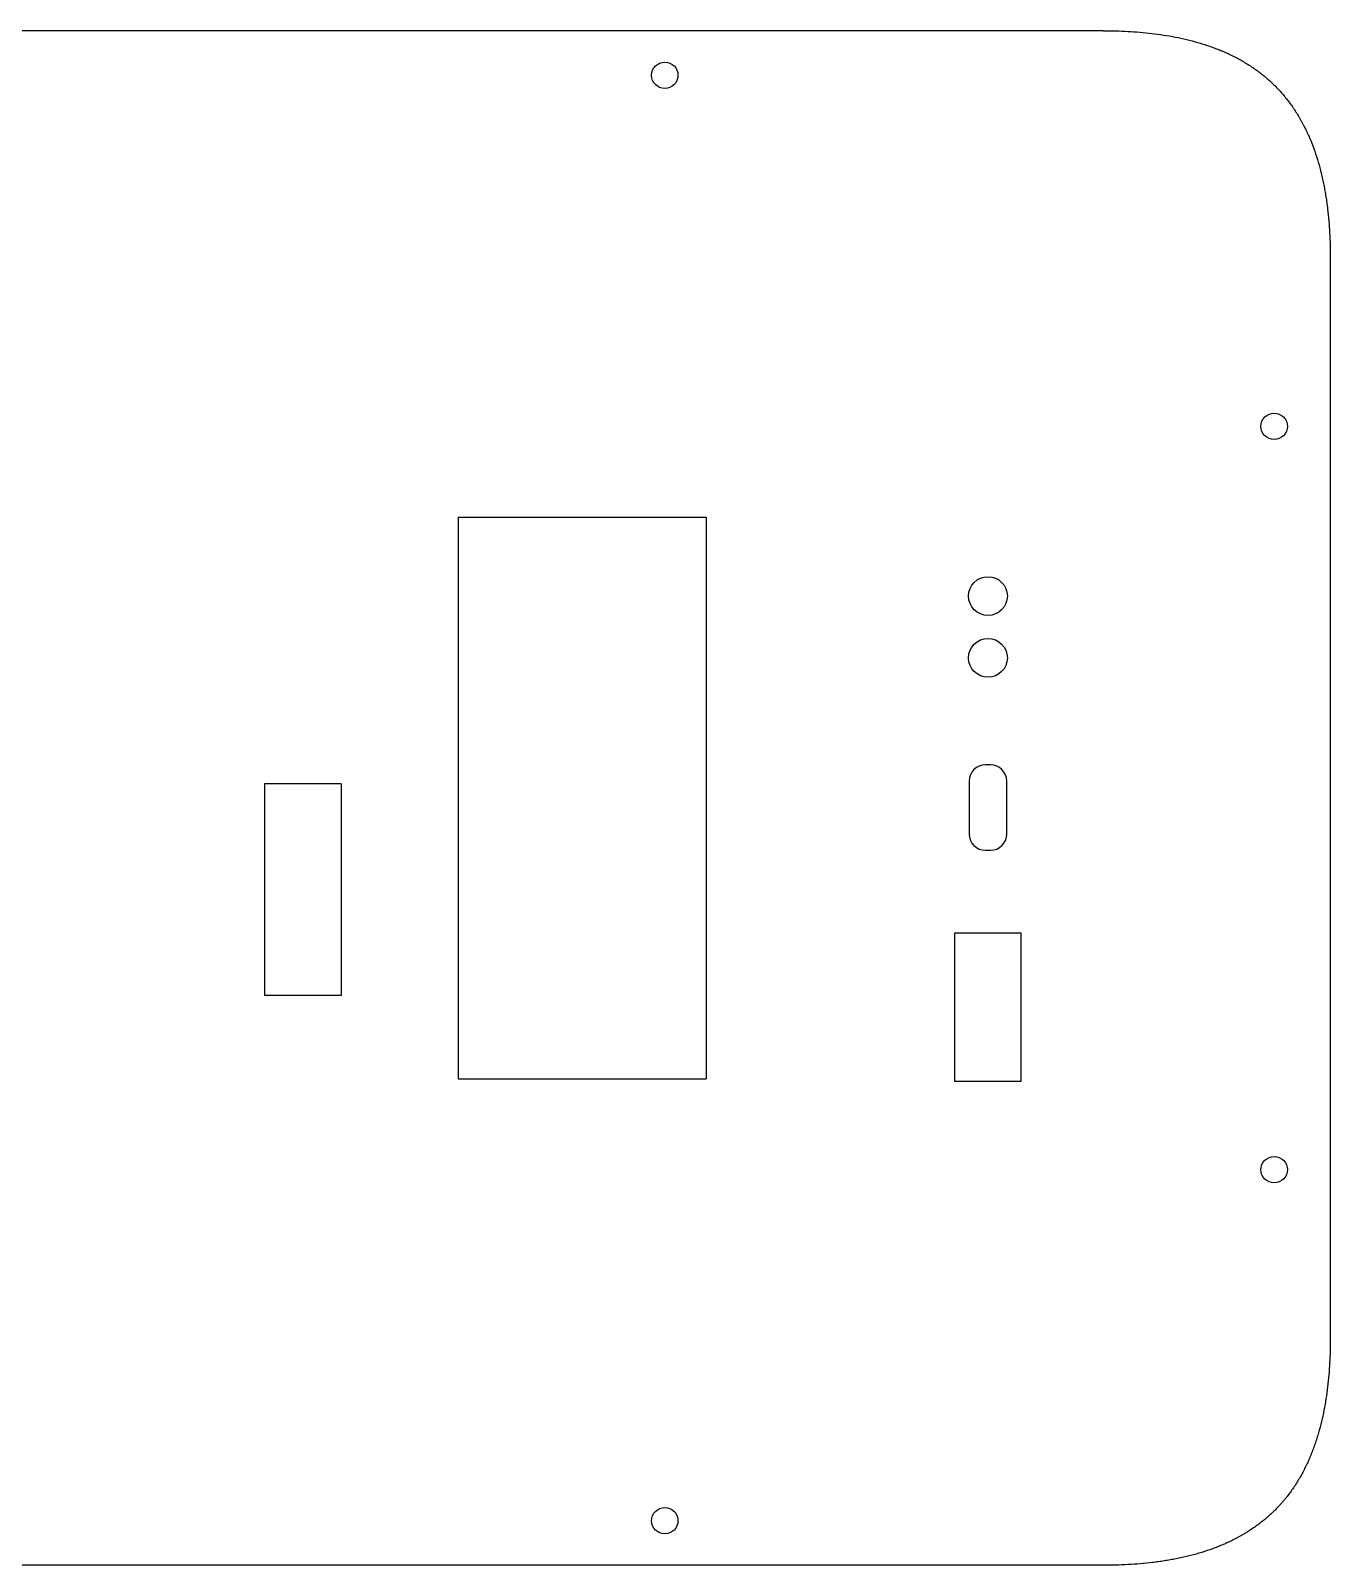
# Model space of a CAD drawing. Header units: inches. Extents: x -136 to 186, y -93 to 93.
# Drawn here: x 28.2 to 185.6, y -92.9 to 92.9 of the extents above; entities that cross this region are included whole.
import ezdxf

# ---------------------------------------------------------------- set-up
doc = ezdxf.new("R2010")
doc.units = ezdxf.units.IN
doc.header["$MEASUREMENT"] = 0
doc.layers.get('0').update_dxf_attribs({"linetype": 'CONTINUOUS'})
doc.layers.add('VISIBLE', color=7, linetype='CONTINUOUS')

msp = doc.modelspace()

# ---------------------------------------------------------------- linework, layer by layer
at = {"elevation": 22.075}
msp.add_lwpolyline([(140.13942, -34.33055), (140.13942, -16.33055), (148.13942, -16.33055), (148.13942, -34.33055)], close=True, dxfattribs=at)
at = {"layer": 'VISIBLE'}
for p, q in [((158.11412, 92.90276, 22.075), (-108.11412, 92.90276, 22.075)), ((185.6027, 65.41418, 22.075), (185.6027, -65.41418, 22.075)), ((80, 34, 22.075), (80, -34, 22.075)), ((80, 34, 22.075), (110, 34, 22.075)), ((110, 34, 22.075), (110, -34, 22.075)), ((144.43942, 4.00945, 22.075), (143.83942, 4.00945, 22.075)), ((141.86942, 2.03945, 22.075), (141.86942, -4.36055, 22.075)), ((146.40942, -4.36055, 22.075), (146.40942, 2.03945, 22.075)), ((65.81382, 1.71815, 22.075), (56.51382, 1.71815, 22.075)), ((56.51382, 1.71815, 22.075), (56.51382, -23.93185, 22.075)), ((65.81382, 1.71815, 22.075), (65.81382, -23.93185, 22.075)), ((143.83942, -6.33055, 22.075), (144.43942, -6.33055, 22.075)), ((65.81382, -23.93185, 22.075), (56.51382, -23.93185, 22.075)), ((80, -34, 22.075), (110, -34, 22.075)), ((158.11412, -92.90276, 22.075), (-108.11412, -92.90276, 22.075))]:
    msp.add_line(p, q, dxfattribs=at)
for centre, radius in [((105, 87.49994, 22.075), 1.6), ((178.8027, 45, 22.075), 1.6), ((144.13942, 24.44725, 22.075), 2.35), ((144.13942, 16.96475, 22.075), 2.35), ((178.8027, -45, 22.075), 1.6), ((104.99993, -87.50001, 22.075), 1.6)]:
    msp.add_circle(centre, radius, dxfattribs=at)
for centre, start, end in [((143.83942, 2.03945, 22.075), 89.9999998, 179.9999998), ((144.43942, 2.03945, 22.075), 359.9999998, 89.9999998), ((143.83942, -4.36055, 22.075), 179.9999998, 269.9999998), ((144.43942, -4.36055, 22.075), 269.9999998, 359.9999998)]:
    msp.add_arc(centre, 1.97, start, end, dxfattribs=at)
for points, knots in [([(158.11412, 92.90276, 22.075), (159.11608, 92.90276, 22.075), (161.10056, 92.85193, 22.075), (163.52477, 92.64691, 22.075), (165.42447, 92.38764, 22.075), (166.82775, 92.14256, 22.075), (168.20799, 91.84354, 22.075), (169.33751, 91.54633, 22.075), (170.22792, 91.2776, 22.075), (170.88892, 91.05996, 22.075), (171.43398, 90.86461, 22.075), (171.86634, 90.69965, 22.075), (172.18912, 90.57132, 22.075), (172.50859, 90.43903, 22.075), (172.92977, 90.2575, 22.075), (173.4474, 90.02076, 22.075), (174.05435, 89.72078, 22.075), (174.84472, 89.29918, 22.075), (175.60682, 88.84455, 22.075), (176.34103, 88.35514, 22.075), (176.87787, 87.97017, 22.075), (177.3139, 87.63386, 22.075), (177.65585, 87.35529, 22.075), (177.90925, 87.14118, 22.075), (178.15792, 86.92327, 22.075), (178.48298, 86.62789, 22.075), (178.87747, 86.24944, 22.075), (179.33253, 85.78035, 22.075), (179.9156, 85.13458, 22.075), (180.46424, 84.45778, 22.075), (180.98018, 83.74862, 22.075), (181.35107, 83.20028, 22.075), (181.64703, 82.72926, 22.075), (181.87593, 82.34401, 22.075), (182.04391, 82.05046, 22.075), (182.20734, 81.75379, 22.075), (182.4189, 81.35483, 22.075), (182.6719, 80.84944, 22.075), (182.95776, 80.23243, 22.075), (183.31608, 79.39584, 22.075), (183.72253, 78.32433, 22.075), (184.14763, 76.99862, 22.075), (184.45227, 75.86199, 22.075), (184.66758, 74.93445, 22.075), (184.79058, 74.34735, 22.075), (184.88218, 73.87336, 22.075), (184.96904, 73.39797, 22.075), (185.06899, 72.80072, 22.075), (185.17561, 72.07953, 22.075), (185.30061, 71.11216, 22.075), (185.42582, 69.89259, 22.075), (185.5296, 68.4139, 22.075), (185.58986, 66.9214, 22.075), (185.6027, 65.91789, 22.075), (185.6027, 65.41418, 22.075)], [0, 0, 0, 0, 0.00317496403, 0.00634992806, 0.00793741007, 0.00952489209, 0.0111123741, 0.01269985611, 0.01349359712, 0.01428733813, 0.01508107914, 0.01547794964, 0.01587482014, 0.01627169065, 0.01666856115, 0.01746230216, 0.01825604316, 0.01904978417, 0.02063726619, 0.02143100719, 0.0222247482, 0.02301848921, 0.02341535971, 0.02381223021, 0.02420910072, 0.02460597122, 0.02539971223, 0.02619345324, 0.02698719424, 0.02857467626, 0.02936841726, 0.03016215827, 0.03095589928, 0.03135276978, 0.03174964029, 0.03214651079, 0.03254338129, 0.0333371223, 0.03413086331, 0.03492460431, 0.03651208633, 0.03809956834, 0.03968705036, 0.04048079136, 0.04127453237, 0.04167140288, 0.04206827338, 0.04286201439, 0.04365575539, 0.0444494964, 0.04603697842, 0.04762446043, 0.04921194244, 0.05079942446, 0.05079942446, 0.05079942446, 0.05079942446]), ([(185.6027, -65.41418, 22.075), (185.6027, -66.41614, 22.075), (185.55187, -68.40062, 22.075), (185.34685, -70.82483, 22.075), (185.08758, -72.72453, 22.075), (184.8425, -74.12781, 22.075), (184.54348, -75.50805, 22.075), (184.24627, -76.63757, 22.075), (183.97754, -77.52798, 22.075), (183.7599, -78.18898, 22.075), (183.56455, -78.73404, 22.075), (183.39959, -79.1664, 22.075), (183.27126, -79.48918, 22.075), (183.13897, -79.80865, 22.075), (182.95744, -80.22983, 22.075), (182.7207, -80.74746, 22.075), (182.42072, -81.35441, 22.075), (181.99912, -82.14478, 22.075), (181.54449, -82.90688, 22.075), (181.05508, -83.6411, 22.075), (180.67011, -84.17793, 22.075), (180.3338, -84.61396, 22.075), (180.05522, -84.95591, 22.075), (179.84112, -85.20931, 22.075), (179.62321, -85.45798, 22.075), (179.32783, -85.78304, 22.075), (178.94938, -86.17753, 22.075), (178.48029, -86.63259, 22.075), (177.83452, -87.21566, 22.075), (177.15772, -87.7643, 22.075), (176.44856, -88.28024, 22.075), (175.90022, -88.65113, 22.075), (175.4292, -88.94709, 22.075), (175.04395, -89.17599, 22.075), (174.7504, -89.34397, 22.075), (174.45373, -89.5074, 22.075), (174.05477, -89.71896, 22.075), (173.54938, -89.97196, 22.075), (172.93237, -90.25782, 22.075), (172.09578, -90.61615, 22.075), (171.02427, -91.02259, 22.075), (169.69856, -91.44769, 22.075), (168.56193, -91.75233, 22.075), (167.63439, -91.96764, 22.075), (167.04729, -92.09064, 22.075), (166.5733, -92.18224, 22.075), (166.09791, -92.2691, 22.075), (165.50066, -92.36906, 22.075), (164.77947, -92.47567, 22.075), (163.8121, -92.60067, 22.075), (162.59253, -92.72588, 22.075), (161.11384, -92.82966, 22.075), (159.62134, -92.88992, 22.075), (158.61783, -92.90276, 22.075), (158.11412, -92.90276, 22.075)], [0, 0, 0, 0, 0.00317496403, 0.00634992806, 0.00793741007, 0.00952489209, 0.0111123741, 0.01269985611, 0.01349359712, 0.01428733813, 0.01508107914, 0.01547794964, 0.01587482014, 0.01627169065, 0.01666856115, 0.01746230216, 0.01825604316, 0.01904978417, 0.02063726619, 0.02143100719, 0.0222247482, 0.02301848921, 0.02341535971, 0.02381223021, 0.02420910072, 0.02460597122, 0.02539971223, 0.02619345324, 0.02698719424, 0.02857467626, 0.02936841726, 0.03016215827, 0.03095589928, 0.03135276978, 0.03174964029, 0.03214651079, 0.03254338129, 0.0333371223, 0.03413086331, 0.03492460431, 0.03651208633, 0.03809956834, 0.03968705036, 0.04048079136, 0.04127453237, 0.04167140288, 0.04206827338, 0.04286201439, 0.04365575539, 0.0444494964, 0.04603697841, 0.04762446043, 0.04921194244, 0.05079942446, 0.05079942446, 0.05079942446, 0.05079942446])]:
    msp.add_open_spline(points, degree=3, knots=knots, dxfattribs=at)

doc.saveas('drawing.dxf')
